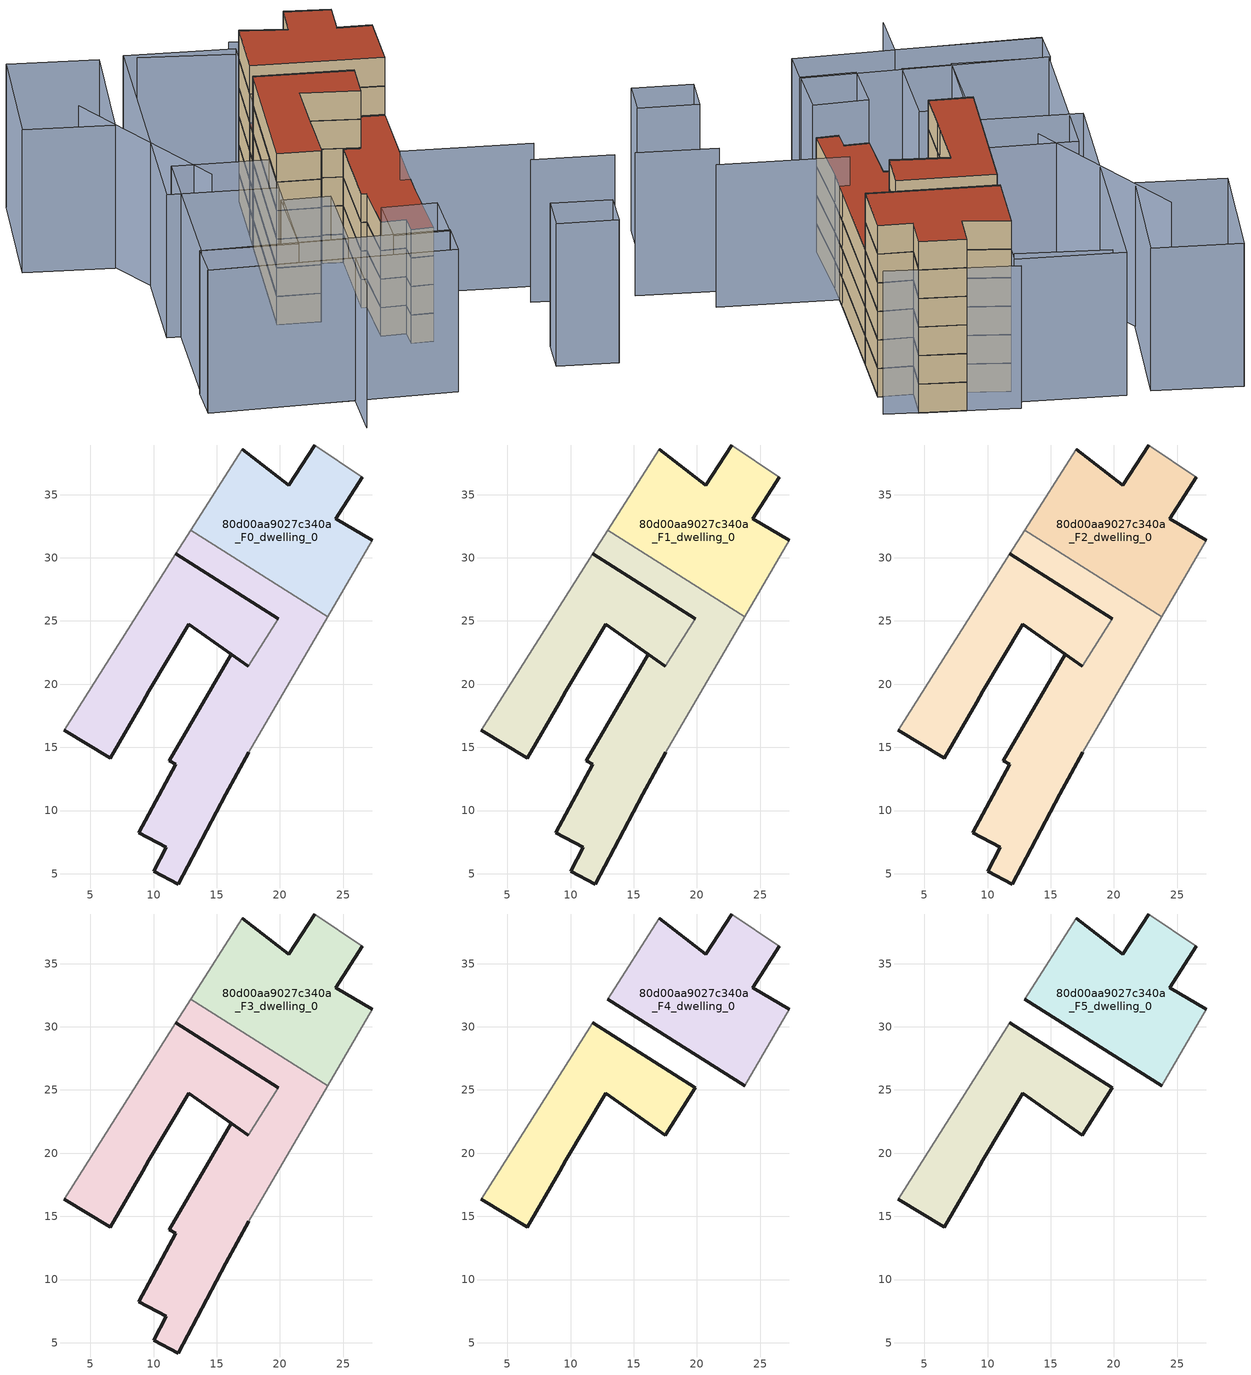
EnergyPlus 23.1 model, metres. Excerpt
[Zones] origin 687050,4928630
80d00aa9027c340a_F0_dwelling_0
 floor ground (EU_floor_Construction): 23.78,25.32 27.3,31.38 24.39,33.09 26.5,36.39 22.73,38.93 20.68,35.74 16.99,38.59 12.94,32.18 z0
 wall outside (EU_wall_Construction): 26.5,36.39 24.39,33.09 27.3,31.38 / 16.99,38.59 20.68,35.74 22.73,38.93 z0:3
 wall adiabatic (EU_wall_Construction): 22.73,38.93 26.5,36.39 / 27.3,31.38 23.78,25.32 / 12.94,32.18 16.99,38.59 z0:3
 wall to 80d00aa9027c340a_F0_dwelling_2 (EU_wall_Construction): 23.78,25.32 12.94,32.18 z0:3
80d00aa9027c340a_F0_dwelling_1
 floor ground (EU_floor_Construction): 17.51,21.42 19.88,25.16 11.75,30.3 2.92,16.35 6.54,14.16 6.58,14.14 9.14,18.57 9.62,19.43 12.77,24.75 z0; 15.69,11.31 17.54,14.63 23.78,25.32 12.94,32.18 11.75,30.3 19.88,25.16 17.51,21.42 16.14,22.38 11.24,13.96 11.73,13.68 8.82,8.23 10.99,7.09 10.01,5.21 11.95,4.19 z0
 wall outside (EU_wall_Construction): 17.51,21.42 12.77,24.75 9.62,19.43 9.14,18.57 6.58,14.14 6.54,14.16 2.92,16.35 / 11.75,30.31 19.88,25.16 z0:3
 wall adiabatic (EU_wall_Construction): 2.92,16.35 11.76,30.3 z0:3
 wall to 80d00aa9027c340a_F0_dwelling_2 (EU_wall_Construction): 19.88,25.16 17.51,21.42 z0:3
80d00aa9027c340a_F0_dwelling_2
 floor ground (EU_floor_Construction): 17.51,21.42 19.88,25.16 11.75,30.3 2.92,16.35 6.54,14.16 6.58,14.14 9.14,18.57 9.62,19.43 12.77,24.75 z0; 15.69,11.31 17.54,14.63 23.78,25.32 12.94,32.18 11.75,30.3 19.88,25.16 17.51,21.42 16.14,22.38 11.24,13.96 11.73,13.68 8.82,8.23 10.99,7.09 10.01,5.21 11.95,4.19 z0
 wall outside (EU_wall_Construction): 17.54,14.63 15.69,11.31 11.95,4.19 10.01,5.21 10.99,7.09 8.82,8.23 11.73,13.68 11.24,13.96 16.14,22.38 17.51,21.42 / 19.88,25.16 11.75,30.31 z0:3
 wall adiabatic (EU_wall_Construction): 11.76,30.3 12.94,32.18 / 23.78,25.32 17.54,14.63 z0:3
80d00aa9027c340a_F1_dwelling_0
 floor to 80d00aa9027c340a_F0_dwelling_0 (EU_floor_Construction): 23.78,25.32 27.3,31.38 24.39,33.09 26.5,36.39 22.73,38.93 20.68,35.74 16.99,38.59 12.94,32.18 z3
 wall outside (EU_wall_Construction): 26.5,36.39 24.39,33.09 27.3,31.38 / 16.99,38.59 20.68,35.74 22.73,38.93 z3:6
 wall adiabatic (EU_wall_Construction): 22.73,38.93 26.5,36.39 / 27.3,31.38 23.78,25.32 / 12.94,32.18 16.99,38.59 z3:6
 wall to 80d00aa9027c340a_F1_dwelling_2 (EU_wall_Construction): 23.78,25.32 12.94,32.18 z3:6
80d00aa9027c340a_F1_dwelling_1
 floor outside (EU_floor_Construction): 17.51,21.42 19.88,25.16 11.75,30.3 2.92,16.35 6.54,14.16 6.58,14.14 9.14,18.57 9.62,19.43 12.77,24.75 z3; 15.69,11.31 17.54,14.63 23.78,25.32 12.94,32.18 11.75,30.3 19.88,25.16 17.51,21.42 16.14,22.38 11.24,13.96 11.73,13.68 8.82,8.23 10.99,7.09 10.01,5.21 11.95,4.19 z3
 wall outside (EU_wall_Construction): 17.51,21.42 12.77,24.75 9.62,19.43 9.14,18.57 6.58,14.14 6.54,14.16 2.92,16.35 / 11.75,30.31 19.88,25.16 z3:6
 wall adiabatic (EU_wall_Construction): 2.92,16.35 11.76,30.3 z3:6
 wall to 80d00aa9027c340a_F1_dwelling_2 (EU_wall_Construction): 19.88,25.16 17.51,21.42 z3:6
80d00aa9027c340a_F1_dwelling_2
 floor to 80d00aa9027c340a_F0_dwelling_2 (EU_floor_Construction): 17.51,21.42 19.88,25.16 11.75,30.3 2.92,16.35 6.54,14.16 6.58,14.14 9.14,18.57 9.62,19.43 12.77,24.75 z3; 15.69,11.31 17.54,14.63 23.78,25.32 12.94,32.18 11.75,30.3 19.88,25.16 17.51,21.42 16.14,22.38 11.24,13.96 11.73,13.68 8.82,8.23 10.99,7.09 10.01,5.21 11.95,4.19 z3
 wall outside (EU_wall_Construction): 17.54,14.63 15.69,11.31 11.95,4.19 10.01,5.21 10.99,7.09 8.82,8.23 11.73,13.68 11.24,13.96 16.14,22.38 17.51,21.42 / 19.88,25.16 11.75,30.31 z3:6
 wall adiabatic (EU_wall_Construction): 11.76,30.3 12.94,32.18 / 23.78,25.32 17.54,14.63 z3:6
80d00aa9027c340a_F2_dwelling_0
 floor to 80d00aa9027c340a_F1_dwelling_0 (EU_floor_Construction): 23.78,25.32 27.3,31.38 24.39,33.09 26.5,36.39 22.73,38.93 20.68,35.74 16.99,38.59 12.94,32.18 z6
 wall outside (EU_wall_Construction): 26.5,36.39 24.39,33.09 27.3,31.38 / 16.99,38.59 20.68,35.74 22.73,38.93 z6:9
 wall adiabatic (EU_wall_Construction): 22.73,38.93 26.5,36.39 / 27.3,31.38 23.78,25.32 / 12.94,32.18 16.99,38.59 z6:9
 wall to 80d00aa9027c340a_F2_dwelling_2 (EU_wall_Construction): 23.78,25.32 12.94,32.18 z6:9
80d00aa9027c340a_F2_dwelling_1
 floor outside (EU_floor_Construction): 17.51,21.42 19.88,25.16 11.75,30.3 2.92,16.35 6.54,14.16 6.58,14.14 9.14,18.57 9.62,19.43 12.77,24.75 z6; 15.69,11.31 17.54,14.63 23.78,25.32 12.94,32.18 11.75,30.3 19.88,25.16 17.51,21.42 16.14,22.38 11.24,13.96 11.73,13.68 8.82,8.23 10.99,7.09 10.01,5.21 11.95,4.19 z6
 wall outside (EU_wall_Construction): 17.51,21.42 12.77,24.75 9.62,19.43 9.14,18.57 6.58,14.14 6.54,14.16 2.92,16.35 / 11.75,30.31 19.88,25.16 z6:9
 wall adiabatic (EU_wall_Construction): 2.92,16.35 11.76,30.3 z6:9
 wall to 80d00aa9027c340a_F2_dwelling_2 (EU_wall_Construction): 19.88,25.16 17.51,21.42 z6:9
80d00aa9027c340a_F2_dwelling_2
 floor to 80d00aa9027c340a_F1_dwelling_2 (EU_floor_Construction): 17.51,21.42 19.88,25.16 11.75,30.3 2.92,16.35 6.54,14.16 6.58,14.14 9.14,18.57 9.62,19.43 12.77,24.75 z6; 15.69,11.31 17.54,14.63 23.78,25.32 12.94,32.18 11.75,30.3 19.88,25.16 17.51,21.42 16.14,22.38 11.24,13.96 11.73,13.68 8.82,8.23 10.99,7.09 10.01,5.21 11.95,4.19 z6
 wall outside (EU_wall_Construction): 17.54,14.63 15.69,11.31 11.95,4.19 10.01,5.21 10.99,7.09 8.82,8.23 11.73,13.68 11.24,13.96 16.14,22.38 17.51,21.42 / 19.88,25.16 11.75,30.31 z6:9
 wall adiabatic (EU_wall_Construction): 11.76,30.3 12.94,32.18 / 23.78,25.32 17.54,14.63 z6:9
80d00aa9027c340a_F3_dwelling_0
 floor to 80d00aa9027c340a_F2_dwelling_0 (EU_floor_Construction): 23.78,25.32 27.3,31.38 24.39,33.09 26.5,36.39 22.73,38.93 20.68,35.74 16.99,38.59 12.94,32.18 z9
 wall outside (EU_wall_Construction): 26.5,36.39 24.39,33.09 27.3,31.38 / 16.99,38.59 20.68,35.74 22.73,38.93 z9:12
 wall adiabatic (EU_wall_Construction): 22.73,38.93 26.5,36.39 / 27.3,31.38 23.78,25.32 / 12.94,32.18 16.99,38.59 z9:12
 wall to 80d00aa9027c340a_F3_dwelling_2 (EU_wall_Construction): 23.78,25.32 12.94,32.18 z9:12
80d00aa9027c340a_F3_dwelling_1
 floor outside (EU_floor_Construction): 17.51,21.42 19.88,25.16 11.75,30.3 2.92,16.35 6.54,14.16 6.58,14.14 9.14,18.57 9.62,19.43 12.77,24.75 z9; 15.69,11.31 17.54,14.63 23.78,25.32 12.94,32.18 11.75,30.3 19.88,25.16 17.51,21.42 16.14,22.38 11.24,13.96 11.73,13.68 8.82,8.23 10.99,7.09 10.01,5.21 11.95,4.19 z9
 wall outside (EU_wall_Construction): 17.51,21.42 12.77,24.75 9.62,19.43 9.14,18.57 6.58,14.14 6.54,14.16 2.92,16.35 / 11.75,30.31 19.88,25.16 z9:12
 wall adiabatic (EU_wall_Construction): 2.92,16.35 11.76,30.3 z9:12
 wall to 80d00aa9027c340a_F3_dwelling_2 (EU_wall_Construction): 19.88,25.16 17.51,21.42 z9:12
 roof outside (EU_floor_Construction): 23.78,25.32 17.54,14.63 15.69,11.31 11.95,4.19 10.01,5.21 10.99,7.09 8.82,8.23 11.73,13.68 11.24,13.96 16.14,22.38 17.51,21.42 19.88,25.16 11.75,30.3 12.94,32.18 z12
80d00aa9027c340a_F3_dwelling_2
 floor to 80d00aa9027c340a_F2_dwelling_2 (EU_floor_Construction): 17.51,21.42 19.88,25.16 11.75,30.3 2.92,16.35 6.54,14.16 6.58,14.14 9.14,18.57 9.62,19.43 12.77,24.75 z9; 15.69,11.31 17.54,14.63 23.78,25.32 12.94,32.18 11.75,30.3 19.88,25.16 17.51,21.42 16.14,22.38 11.24,13.96 11.73,13.68 8.82,8.23 10.99,7.09 10.01,5.21 11.95,4.19 z9
 wall outside (EU_wall_Construction): 17.54,14.63 15.69,11.31 11.95,4.19 10.01,5.21 10.99,7.09 8.82,8.23 11.73,13.68 11.24,13.96 16.14,22.38 17.51,21.42 / 19.88,25.16 11.75,30.31 z9:12
 wall adiabatic (EU_wall_Construction): 11.76,30.3 12.94,32.18 / 23.78,25.32 17.54,14.63 z9:12
 roof outside (EU_roof_Construction): 23.78,25.32 17.54,14.63 15.69,11.31 11.95,4.19 10.01,5.21 10.99,7.09 8.82,8.23 11.73,13.68 11.24,13.96 16.14,22.38 17.51,21.42 19.88,25.16 11.75,30.3 12.94,32.18 z12; 19.88,25.16 17.51,21.42 12.77,24.75 9.62,19.43 9.14,18.57 6.58,14.14 6.54,14.16 2.92,16.35 11.75,30.3 z12
80d00aa9027c340a_F4_dwelling_0
 floor to 80d00aa9027c340a_F3_dwelling_0 (EU_floor_Construction): 23.78,25.32 27.3,31.38 24.39,33.09 26.5,36.39 22.73,38.93 20.68,35.74 16.99,38.59 12.94,32.18 z12
 wall outside (EU_wall_Construction): 26.5,36.39 24.39,33.09 27.3,31.38 / 23.78,25.32 12.94,32.18 / 16.99,38.59 20.68,35.74 22.73,38.93 z12:15
 wall adiabatic (EU_wall_Construction): 22.73,38.93 26.5,36.39 / 27.3,31.38 23.78,25.32 / 12.94,32.18 16.99,38.59 z12:15
80d00aa9027c340a_F4_dwelling_1
 floor to 80d00aa9027c340a_F3_dwelling_1 (EU_floor_Construction): 17.51,21.42 19.88,25.16 11.75,30.3 2.92,16.35 6.54,14.16 6.58,14.14 9.14,18.57 9.62,19.43 12.77,24.75 z12
 wall outside (EU_wall_Construction): 11.76,30.3 19.88,25.16 17.51,21.42 12.77,24.75 9.62,19.43 9.14,18.57 6.58,14.14 6.54,14.16 2.92,16.35 z12:15
 wall adiabatic (EU_wall_Construction): 2.92,16.35 11.76,30.3 z12:15
80d00aa9027c340a_F5_dwelling_0
 floor to 80d00aa9027c340a_F4_dwelling_0 (EU_floor_Construction): 23.78,25.32 27.3,31.38 24.39,33.09 26.5,36.39 22.73,38.93 20.68,35.74 16.99,38.59 12.94,32.18 z15
 wall outside (EU_wall_Construction): 26.5,36.39 24.39,33.09 27.3,31.38 / 23.78,25.32 12.94,32.18 / 16.99,38.59 20.68,35.74 22.73,38.93 z15:18
 wall adiabatic (EU_wall_Construction): 22.73,38.93 26.5,36.39 / 27.3,31.38 23.78,25.32 / 12.94,32.18 16.99,38.59 z15:18
 roof outside (EU_roof_Construction): 26.5,36.39 24.39,33.09 27.3,31.38 23.78,25.32 12.94,32.18 16.99,38.59 20.68,35.74 22.73,38.93 z18
80d00aa9027c340a_F5_dwelling_1
 floor to 80d00aa9027c340a_F4_dwelling_1 (EU_floor_Construction): 17.51,21.42 19.88,25.16 11.75,30.3 2.92,16.35 6.54,14.16 6.58,14.14 9.14,18.57 9.62,19.43 12.77,24.75 z15
 wall outside (EU_wall_Construction): 11.76,30.3 19.88,25.16 17.51,21.42 12.77,24.75 9.62,19.43 9.14,18.57 6.58,14.14 6.54,14.16 2.92,16.35 z15:18
 wall adiabatic (EU_wall_Construction): 2.92,16.35 11.76,30.3 z15:18
 roof outside (EU_roof_Construction): 19.88,25.16 17.51,21.42 12.77,24.75 9.62,19.43 9.14,18.57 6.58,14.14 6.54,14.16 2.92,16.35 11.76,30.3 z18
shading: -13.98,6.39 -1.72,-0.59 / -1.72,-0.59 -4.61,-5.67 / 30.9,0.3 24.25,4.62 / -0.87,40.7 -0.62,21.62 / 26.68,7.08 15.99,13.9 / 29.24,34.42 18.52,41.85 / 17.41,39.54 9.8,44.87 / 19.67,-3.63 24.69,-6.81 / 24.69,-6.81 22.39,-10.44 / 22.39,-10.44 17.37,-7.25 / 17.37,-7.25 19.67,-3.63 / 4.06,0.65 6.93,5.91 / 6.93,5.91 11.64,3.34 / 11.64,3.34 8.76,-1.92 / 8.76,-1.92 4.06,0.65 / 6.87,-5.42 -14.02,6.33 / -14.02,6.33 -11.96,9.97 / -11.96,9.97 8.92,-1.78 / 8.92,-1.78 6.87,-5.42 / 0.34,2.92 -3.81,5.3 / -3.81,5.3 0.74,13.23 / 0.74,13.23 4.89,10.85 / 4.89,10.85 0.34,2.92 / -11.85,9.91 -2.51,25.32 / -2.51,25.32 5.44,20.5 / 5.44,20.5 -3.9,5.09 / -3.9,5.09 -11.85,9.91 / 18.15,40.41 2.32,15.36 / 2.32,15.36 -6.68,21.04 / -6.68,21.04 9.15,46.09 / 9.15,46.09 18.15,40.41 / 6.81,46.89 -0.94,35.36 / -0.94,35.36 -8.25,40.27 / -8.25,40.27 -0.49,51.8 / -0.49,51.8 6.81,46.89 z0:15
[Building]
EU S2 Campaign: North Axis=0; Terrain=City; Solar Distribution=FullExterior
[Site:Location]
Bologna: Latitude=44.5; Longitude=11.25; Time Zone=1; Elevation=37
[SizingPeriod:WeatherFileDays]
AnnualSizingPeriod: Begin Month=1; Begin Day of Month=1; End Month=12; End Day of Month=31; Day of Week for Start Day=Monday; Use Weather File Daylight Saving Period=No; Use Weather File Rain and Snow Indicators=No
[MATERIAL]
EU_InternalMass_Material: Roughness=MediumRough; Thickness=0.1; Conductivity=1; Density=1800; Specific Heat=900; Thermal Absorptance=0.9; Solar Absorptance=0.7; Visible Absorptance=0.7
[MATERIAL:NOMASS] Roughness=MediumRough; Thermal Absorptance=0.9; Solar Absorptance=0.7; Visible Absorptance=0.7
Name | Thermal Resistance
EU_wall_NoMass | 0.905828
EU_roof_NoMass | 0.37593
EU_floor_NoMass | 0.67114
[CONSTRUCTION]
EU_wall_Construction: EU_wall_NoMass
EU_roof_Construction: EU_roof_NoMass
EU_floor_Construction: EU_floor_NoMass
EU_InternalMass_Construction: EU_InternalMass_Material
[ZONE] Type=1; Multiplier=1; Ceiling Height=autocalculate; Floor Area=autocalculate; Part of Total Floor Area=Yes
Name | Volume
80d00aa9027c340a_F0_dwelling_0 | 323.814
80d00aa9027c340a_F1_dwelling_0; 80d00aa9027c340a_F2_dwelling_0; 80d00aa9027c340a_F3_dwelling_0; 80d00aa9027c340a_F4_dwelling_0; 80d00aa9027c340a_F5_dwelling_0 | 323.815
80d00aa9027c340a_F0_dwelling_1; 80d00aa9027c340a_F1_dwelling_1; 80d00aa9027c340a_F2_dwelling_1; 80d00aa9027c340a_F3_dwelling_1; 80d00aa9027c340a_F0_dwelling_2; 80d00aa9027c340a_F1_dwelling_2; 80d00aa9027c340a_F2_dwelling_2; 80d00aa9027c340a_F3_dwelling_2 | 647.58
80d00aa9027c340a_F4_dwelling_1; 80d00aa9027c340a_F5_dwelling_1 | 271.408
[INTERNALMASS] Construction=EU_InternalMass_Construction
Name | Zone or ZoneList | Surface Area
80d00aa9027c340a_F0_dwelling_0_EU_InternalMass | 80d00aa9027c340a_F0_dwelling_0 | 107.938
80d00aa9027c340a_F0_dwelling_1_EU_InternalMass | 80d00aa9027c340a_F0_dwelling_1 | 90.4703
80d00aa9027c340a_F0_dwelling_2_EU_InternalMass | 80d00aa9027c340a_F0_dwelling_2 | 125.391
80d00aa9027c340a_F1_dwelling_0_EU_InternalMass | 80d00aa9027c340a_F1_dwelling_0 | 107.938
80d00aa9027c340a_F1_dwelling_1_EU_InternalMass | 80d00aa9027c340a_F1_dwelling_1 | 90.4703
80d00aa9027c340a_F1_dwelling_2_EU_InternalMass | 80d00aa9027c340a_F1_dwelling_2 | 125.391
80d00aa9027c340a_F2_dwelling_0_EU_InternalMass | 80d00aa9027c340a_F2_dwelling_0 | 107.938
80d00aa9027c340a_F2_dwelling_1_EU_InternalMass | 80d00aa9027c340a_F2_dwelling_1 | 90.4703
80d00aa9027c340a_F2_dwelling_2_EU_InternalMass | 80d00aa9027c340a_F2_dwelling_2 | 125.391
80d00aa9027c340a_F3_dwelling_0_EU_InternalMass | 80d00aa9027c340a_F3_dwelling_0 | 107.938
80d00aa9027c340a_F3_dwelling_1_EU_InternalMass | 80d00aa9027c340a_F3_dwelling_1 | 90.4703
80d00aa9027c340a_F3_dwelling_2_EU_InternalMass | 80d00aa9027c340a_F3_dwelling_2 | 125.391
80d00aa9027c340a_F4_dwelling_0_EU_InternalMass | 80d00aa9027c340a_F4_dwelling_0 | 161.896
80d00aa9027c340a_F4_dwelling_1_EU_InternalMass | 80d00aa9027c340a_F4_dwelling_1 | 161.895
80d00aa9027c340a_F5_dwelling_0_EU_InternalMass | 80d00aa9027c340a_F5_dwelling_0 | 161.896
80d00aa9027c340a_F5_dwelling_1_EU_InternalMass | 80d00aa9027c340a_F5_dwelling_1 | 161.895
[OTHEREQUIPMENT] Fuel Type=Electricity; Design Level Calculation Method=Watts/Area; Power per Zone Floor Area=1; Fraction Latent=0; Fraction Radiant=0; Fraction Lost=0; Carbon Dioxide Generation Rate=0; EndUse Subcategory=EU_Step8_InternalGains
Name | Zone or ZoneList or Space or SpaceList | Schedule
EU_Step8_InternalGain_80d00aa9027c340a_F0_dwelling_0_f000 | 80d00aa9027c340a_F0_dwelling_0 | EU_Step8_GainSchedule_80d00aa9027c340a_F0_dwelling_0_f000
EU_Step8_InternalGain_80d00aa9027c340a_F0_dwelling_1_f000 | 80d00aa9027c340a_F0_dwelling_1 | EU_Step8_GainSchedule_80d00aa9027c340a_F0_dwelling_1_f000
EU_Step8_InternalGain_80d00aa9027c340a_F0_dwelling_2_f000 | 80d00aa9027c340a_F0_dwelling_2 | EU_Step8_GainSchedule_80d00aa9027c340a_F0_dwelling_2_f000
EU_Step8_InternalGain_80d00aa9027c340a_F1_dwelling_0_f000 | 80d00aa9027c340a_F1_dwelling_0 | EU_Step8_GainSchedule_80d00aa9027c340a_F1_dwelling_0_f000
EU_Step8_InternalGain_80d00aa9027c340a_F1_dwelling_1_f000 | 80d00aa9027c340a_F1_dwelling_1 | EU_Step8_GainSchedule_80d00aa9027c340a_F1_dwelling_1_f000
EU_Step8_InternalGain_80d00aa9027c340a_F1_dwelling_2_f000 | 80d00aa9027c340a_F1_dwelling_2 | EU_Step8_GainSchedule_80d00aa9027c340a_F1_dwelling_2_f000
EU_Step8_InternalGain_80d00aa9027c340a_F2_dwelling_0_f000 | 80d00aa9027c340a_F2_dwelling_0 | EU_Step8_GainSchedule_80d00aa9027c340a_F2_dwelling_0_f000
EU_Step8_InternalGain_80d00aa9027c340a_F2_dwelling_1_f000 | 80d00aa9027c340a_F2_dwelling_1 | EU_Step8_GainSchedule_80d00aa9027c340a_F2_dwelling_1_f000
EU_Step8_InternalGain_80d00aa9027c340a_F2_dwelling_2_f000 | 80d00aa9027c340a_F2_dwelling_2 | EU_Step8_GainSchedule_80d00aa9027c340a_F2_dwelling_2_f000
EU_Step8_InternalGain_80d00aa9027c340a_F3_dwelling_0_f000 | 80d00aa9027c340a_F3_dwelling_0 | EU_Step8_GainSchedule_80d00aa9027c340a_F3_dwelling_0_f000
EU_Step8_InternalGain_80d00aa9027c340a_F3_dwelling_1_f000 | 80d00aa9027c340a_F3_dwelling_1 | EU_Step8_GainSchedule_80d00aa9027c340a_F3_dwelling_1_f000
EU_Step8_InternalGain_80d00aa9027c340a_F3_dwelling_2_f000 | 80d00aa9027c340a_F3_dwelling_2 | EU_Step8_GainSchedule_80d00aa9027c340a_F3_dwelling_2_f000
EU_Step8_InternalGain_80d00aa9027c340a_F4_dwelling_0_f000 | 80d00aa9027c340a_F4_dwelling_0 | EU_Step8_GainSchedule_80d00aa9027c340a_F4_dwelling_0_f000
EU_Step8_InternalGain_80d00aa9027c340a_F4_dwelling_1_f000 | 80d00aa9027c340a_F4_dwelling_1 | EU_Step8_GainSchedule_80d00aa9027c340a_F4_dwelling_1_f000
EU_Step8_InternalGain_80d00aa9027c340a_F5_dwelling_0_f000 | 80d00aa9027c340a_F5_dwelling_0 | EU_Step8_GainSchedule_80d00aa9027c340a_F5_dwelling_0_f000
EU_Step8_InternalGain_80d00aa9027c340a_F5_dwelling_1_f000 | 80d00aa9027c340a_F5_dwelling_1 | EU_Step8_GainSchedule_80d00aa9027c340a_F5_dwelling_1_f000
[ZONEVENTILATION:DESIGNFLOWRATE] Schedule=EU_AlwaysOn; Design Flow Rate Calculation Method=AirChanges/Hour; Air Changes per Hour=0.73129; Ventilation Type=Natural; Fan Pressure Rise=0; Fan Total Efficiency=1; Constant Term Coefficient=1; Temperature Term Coefficient=0; Velocity Term Coefficient=0; Velocity Squared Term Coefficient=0; Minimum Indoor Temperature=-100; Maximum Indoor Temperature=100; Delta Temperature=-100; Minimum Outdoor Temperature=-100; Maximum Outdoor Temperature=100; Maximum Wind Speed=40
Name | Zone or ZoneList or Space or SpaceList
EU_ConstantAir_80d00aa9027c340a_F0_dwelling_0 | 80d00aa9027c340a_F0_dwelling_0
EU_ConstantAir_80d00aa9027c340a_F0_dwelling_1 | 80d00aa9027c340a_F0_dwelling_1
EU_ConstantAir_80d00aa9027c340a_F0_dwelling_2 | 80d00aa9027c340a_F0_dwelling_2
EU_ConstantAir_80d00aa9027c340a_F1_dwelling_0 | 80d00aa9027c340a_F1_dwelling_0
EU_ConstantAir_80d00aa9027c340a_F1_dwelling_1 | 80d00aa9027c340a_F1_dwelling_1
EU_ConstantAir_80d00aa9027c340a_F1_dwelling_2 | 80d00aa9027c340a_F1_dwelling_2
EU_ConstantAir_80d00aa9027c340a_F2_dwelling_0 | 80d00aa9027c340a_F2_dwelling_0
EU_ConstantAir_80d00aa9027c340a_F2_dwelling_1 | 80d00aa9027c340a_F2_dwelling_1
EU_ConstantAir_80d00aa9027c340a_F2_dwelling_2 | 80d00aa9027c340a_F2_dwelling_2
EU_ConstantAir_80d00aa9027c340a_F3_dwelling_0 | 80d00aa9027c340a_F3_dwelling_0
EU_ConstantAir_80d00aa9027c340a_F3_dwelling_1 | 80d00aa9027c340a_F3_dwelling_1
EU_ConstantAir_80d00aa9027c340a_F3_dwelling_2 | 80d00aa9027c340a_F3_dwelling_2
EU_ConstantAir_80d00aa9027c340a_F4_dwelling_0 | 80d00aa9027c340a_F4_dwelling_0
EU_ConstantAir_80d00aa9027c340a_F4_dwelling_1 | 80d00aa9027c340a_F4_dwelling_1
EU_ConstantAir_80d00aa9027c340a_F5_dwelling_0 | 80d00aa9027c340a_F5_dwelling_0
EU_ConstantAir_80d00aa9027c340a_F5_dwelling_1 | 80d00aa9027c340a_F5_dwelling_1
[HVACTEMPLATE:THERMOSTAT] Constant Heating Setpoint=20; Constant Cooling Setpoint=50
EU_HeatOnly_80d00aa9027c340a_F0_dwelling_0; EU_HeatOnly_80d00aa9027c340a_F0_dwelling_1; EU_HeatOnly_80d00aa9027c340a_F0_dwelling_2; EU_HeatOnly_80d00aa9027c340a_F1_dwelling_0; EU_HeatOnly_80d00aa9027c340a_F1_dwelling_1; EU_HeatOnly_80d00aa9027c340a_F1_dwelling_2; EU_HeatOnly_80d00aa9027c340a_F2_dwelling_0; EU_HeatOnly_80d00aa9027c340a_F2_dwelling_1; EU_HeatOnly_80d00aa9027c340a_F2_dwelling_2; EU_HeatOnly_80d00aa9027c340a_F3_dwelling_0; EU_HeatOnly_80d00aa9027c340a_F3_dwelling_1; EU_HeatOnly_80d00aa9027c340a_F3_dwelling_2; EU_HeatOnly_80d00aa9027c340a_F4_dwelling_0; EU_HeatOnly_80d00aa9027c340a_F4_dwelling_1; EU_HeatOnly_80d00aa9027c340a_F5_dwelling_0; EU_HeatOnly_80d00aa9027c340a_F5_dwelling_1
[HVACTEMPLATE:ZONE:IDEALLOADSAIRSYSTEM] System Availability Schedule=EU_AlwaysOn; Maximum Heating Supply Air Temperature=50; Minimum Cooling Supply Air Temperature=13; Maximum Heating Supply Air Humidity Ratio=0.0156; Minimum Cooling Supply Air Humidity Ratio=0.0077; Heating Limit=NoLimit; Cooling Limit=NoLimit; Heating Availability Schedule=EU_AlwaysOn; Cooling Availability Schedule=EU_CoolingOff; Dehumidification Control Type=ConstantSensibleHeatRatio; Cooling Sensible Heat Ratio=0.7; Dehumidification Setpoint=60; Humidification Control Type=None; Humidification Setpoint=30; Outdoor Air Method=None; Outdoor Air Flow Rate per Person=0.00944; Outdoor Air Flow Rate per Zone Floor Area=0; Outdoor Air Flow Rate per Zone=0; Demand Controlled Ventilation Type=None; Outdoor Air Economizer Type=NoEconomizer; Heat Recovery Type=None; Sensible Heat Recovery Effectiveness=0.7; Latent Heat Recovery Effectiveness=0.65
Name | Template Thermostat
80d00aa9027c340a_F0_dwelling_0 | EU_HeatOnly_80d00aa9027c340a_F0_dwelling_0
80d00aa9027c340a_F0_dwelling_1 | EU_HeatOnly_80d00aa9027c340a_F0_dwelling_1
80d00aa9027c340a_F0_dwelling_2 | EU_HeatOnly_80d00aa9027c340a_F0_dwelling_2
80d00aa9027c340a_F1_dwelling_0 | EU_HeatOnly_80d00aa9027c340a_F1_dwelling_0
80d00aa9027c340a_F1_dwelling_1 | EU_HeatOnly_80d00aa9027c340a_F1_dwelling_1
80d00aa9027c340a_F1_dwelling_2 | EU_HeatOnly_80d00aa9027c340a_F1_dwelling_2
80d00aa9027c340a_F2_dwelling_0 | EU_HeatOnly_80d00aa9027c340a_F2_dwelling_0
80d00aa9027c340a_F2_dwelling_1 | EU_HeatOnly_80d00aa9027c340a_F2_dwelling_1
80d00aa9027c340a_F2_dwelling_2 | EU_HeatOnly_80d00aa9027c340a_F2_dwelling_2
80d00aa9027c340a_F3_dwelling_0 | EU_HeatOnly_80d00aa9027c340a_F3_dwelling_0
80d00aa9027c340a_F3_dwelling_1 | EU_HeatOnly_80d00aa9027c340a_F3_dwelling_1
80d00aa9027c340a_F3_dwelling_2 | EU_HeatOnly_80d00aa9027c340a_F3_dwelling_2
80d00aa9027c340a_F4_dwelling_0 | EU_HeatOnly_80d00aa9027c340a_F4_dwelling_0
80d00aa9027c340a_F4_dwelling_1 | EU_HeatOnly_80d00aa9027c340a_F4_dwelling_1
80d00aa9027c340a_F5_dwelling_0 | EU_HeatOnly_80d00aa9027c340a_F5_dwelling_0
80d00aa9027c340a_F5_dwelling_1 | EU_HeatOnly_80d00aa9027c340a_F5_dwelling_1
[SIZING:ZONE] Zone Cooling Design Supply Air Temperature Input Method=SupplyAirTemperature; Zone Cooling Design Supply Air Temperature=13; Zone Heating Design Supply Air Temperature Input Method=SupplyAirTemperature; Zone Heating Design Supply Air Temperature=50; Zone Cooling Design Supply Air Humidity Ratio=0.008; Zone Heating Design Supply Air Humidity Ratio=0.008; Cooling Design Air Flow Method=DesignDay; Cooling Design Air Flow Rate=0; Cooling Minimum Air Flow per Zone Floor Area=0.000762; Cooling Minimum Air Flow=0; Cooling Minimum Air Flow Fraction=0.2; Heating Design Air Flow Method=DesignDay; Heating Design Air Flow Rate=0; Heating Maximum Air Flow per Zone Floor Area=0.002032; Heating Maximum Air Flow=0.141576; Heating Maximum Air Flow Fraction=0.3; Account for Dedicated Outdoor Air System=No; Dedicated Outdoor Air System Control Strategy=NeutralSupplyAir; Dedicated Outdoor Air Low Setpoint Temperature for Design=autosize; Dedicated Outdoor Air High Setpoint Temperature for Design=autosize; Zone Load Sizing Method=Sensible Load Only No Latent Load; Zone Latent Cooling Design Supply Air Humidity Ratio Input Method=HumidityRatioDifference; Zone Cooling Design Supply Air Humidity Ratio Difference=0.005; Zone Latent Heating Design Supply Air Humidity Ratio Input Method=HumidityRatioDifference; Zone Humidification Design Supply Air Humidity Ratio Difference=0.005
80d00aa9027c340a_F0_dwelling_0; 80d00aa9027c340a_F0_dwelling_1; 80d00aa9027c340a_F0_dwelling_2; 80d00aa9027c340a_F1_dwelling_0; 80d00aa9027c340a_F1_dwelling_1; 80d00aa9027c340a_F1_dwelling_2; 80d00aa9027c340a_F2_dwelling_0; 80d00aa9027c340a_F2_dwelling_1; 80d00aa9027c340a_F2_dwelling_2; 80d00aa9027c340a_F3_dwelling_0; 80d00aa9027c340a_F3_dwelling_1; 80d00aa9027c340a_F3_dwelling_2; 80d00aa9027c340a_F4_dwelling_0; 80d00aa9027c340a_F4_dwelling_1; 80d00aa9027c340a_F5_dwelling_0; 80d00aa9027c340a_F5_dwelling_1
[SCHEDULE:CONSTANT]
Name | Hourly Value
EU_AlwaysOn | 1
EU_CoolingOff | 0
[SCHEDULE:FILE] Column Number=1; Rows to Skip at Top=0; Number of Hours of Data=8760; Column Separator=Comma; Interpolate to Timestep=No; Minutes per Item=60; Adjust Schedule for Daylight Savings=Yes
Name | File
EU_Step8_GainSchedule_80d00aa9027c340a_F0_dwelling_0_f000 | ../../schedules/80d00aa9027c340a/80d00aa9027c340a_F0_dwelling_0_f000_gain.csv
EU_Step8_GainSchedule_80d00aa9027c340a_F0_dwelling_1_f000 | ../../schedules/80d00aa9027c340a/80d00aa9027c340a_F0_dwelling_1_f000_gain.csv
EU_Step8_GainSchedule_80d00aa9027c340a_F0_dwelling_2_f000 | ../../schedules/80d00aa9027c340a/80d00aa9027c340a_F0_dwelling_2_f000_gain.csv
EU_Step8_GainSchedule_80d00aa9027c340a_F1_dwelling_0_f000 | ../../schedules/80d00aa9027c340a/80d00aa9027c340a_F1_dwelling_0_f000_gain.csv
EU_Step8_GainSchedule_80d00aa9027c340a_F1_dwelling_1_f000 | ../../schedules/80d00aa9027c340a/80d00aa9027c340a_F1_dwelling_1_f000_gain.csv
EU_Step8_GainSchedule_80d00aa9027c340a_F1_dwelling_2_f000 | ../../schedules/80d00aa9027c340a/80d00aa9027c340a_F1_dwelling_2_f000_gain.csv
EU_Step8_GainSchedule_80d00aa9027c340a_F2_dwelling_0_f000 | ../../schedules/80d00aa9027c340a/80d00aa9027c340a_F2_dwelling_0_f000_gain.csv
EU_Step8_GainSchedule_80d00aa9027c340a_F2_dwelling_1_f000 | ../../schedules/80d00aa9027c340a/80d00aa9027c340a_F2_dwelling_1_f000_gain.csv
EU_Step8_GainSchedule_80d00aa9027c340a_F2_dwelling_2_f000 | ../../schedules/80d00aa9027c340a/80d00aa9027c340a_F2_dwelling_2_f000_gain.csv
EU_Step8_GainSchedule_80d00aa9027c340a_F3_dwelling_0_f000 | ../../schedules/80d00aa9027c340a/80d00aa9027c340a_F3_dwelling_0_f000_gain.csv
EU_Step8_GainSchedule_80d00aa9027c340a_F3_dwelling_1_f000 | ../../schedules/80d00aa9027c340a/80d00aa9027c340a_F3_dwelling_1_f000_gain.csv
EU_Step8_GainSchedule_80d00aa9027c340a_F3_dwelling_2_f000 | ../../schedules/80d00aa9027c340a/80d00aa9027c340a_F3_dwelling_2_f000_gain.csv
EU_Step8_GainSchedule_80d00aa9027c340a_F4_dwelling_0_f000 | ../../schedules/80d00aa9027c340a/80d00aa9027c340a_F4_dwelling_0_f000_gain.csv
EU_Step8_GainSchedule_80d00aa9027c340a_F4_dwelling_1_f000 | ../../schedules/80d00aa9027c340a/80d00aa9027c340a_F4_dwelling_1_f000_gain.csv
EU_Step8_GainSchedule_80d00aa9027c340a_F5_dwelling_0_f000 | ../../schedules/80d00aa9027c340a/80d00aa9027c340a_F5_dwelling_0_f000_gain.csv
EU_Step8_GainSchedule_80d00aa9027c340a_F5_dwelling_1_f000 | ../../schedules/80d00aa9027c340a/80d00aa9027c340a_F5_dwelling_1_f000_gain.csv
